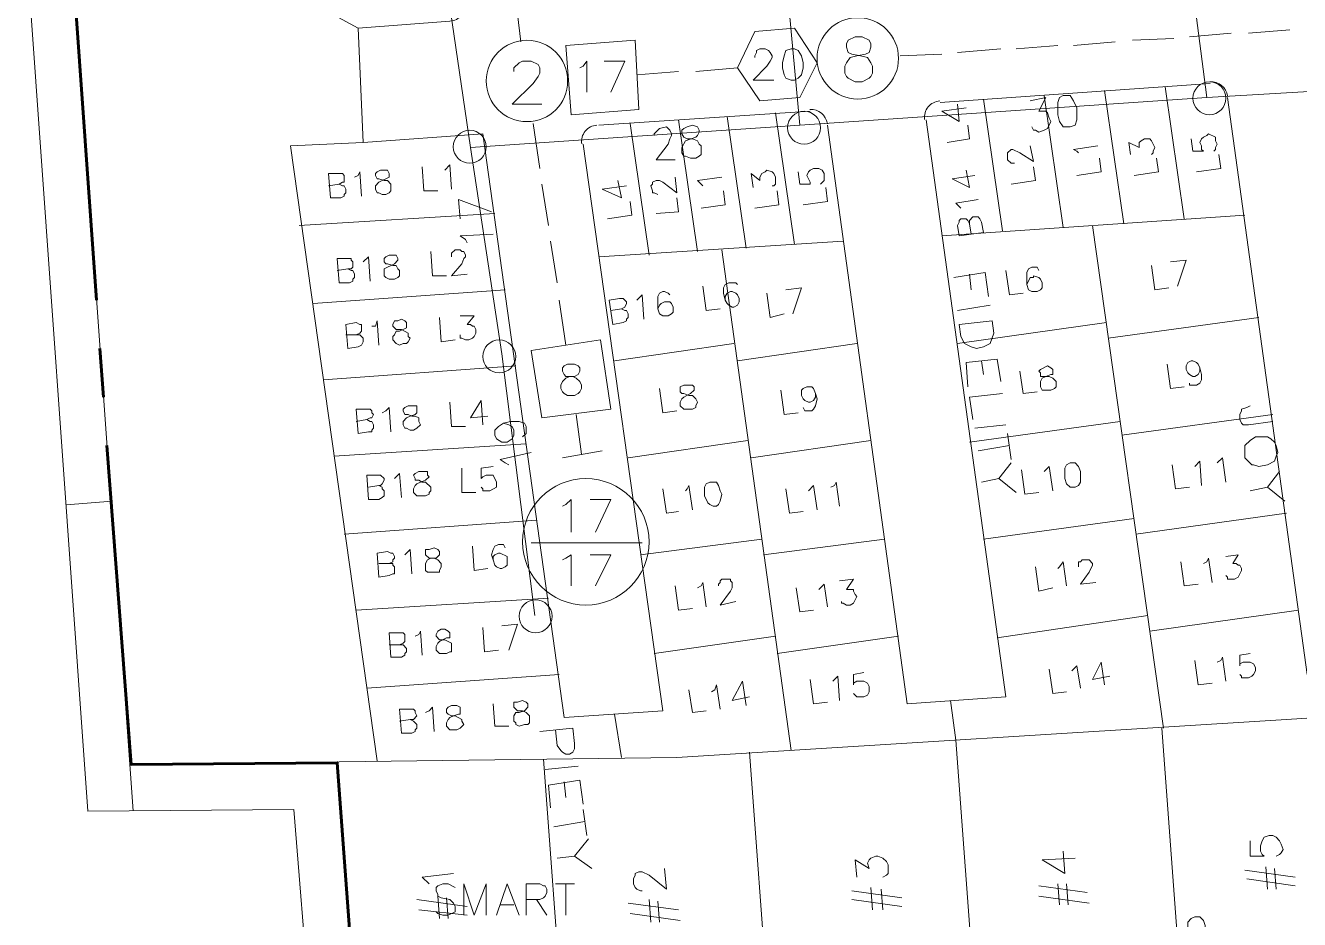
# Model space of a CAD drawing. Header units: millimetres. Extents: x 3.6 to 37.8, y 0.6 to 28.7.
# Drawn here: x 13.245 to 16.312, y 18.964 to 21.116 of the extents above; entities that cross this region are included whole.
import ezdxf

# ---------------------------------------------------------------- set-up
doc = ezdxf.new("R2010")
doc.units = ezdxf.units.MM
for name, color, linetype in [('PDF_0', 7, 'Continuous'), ('PDF_S102$BOUNDARY-NODE', 3, 'Continuous'), ('PDF_S102$NAME-ROAD', 7, 'Continuous'), ('PDF_S102$Passives-Splt2way', 7, 'Continuous'), ('PDF_S102$Passives-TapOffs', 7, 'Continuous'), ('PDF_S102$POLE', 7, 'Continuous'), ('PDF_S102$STRAND', 7, 'Continuous'), ('PDF_S102$Symbols-SelfTerminating', 7, 'Continuous')]:
    doc.layers.add(name, color=color, linetype=linetype)
for name, color, linetype, true_color in [('PDF_S102$Cable-565', 23, 'Continuous', 0xdd8a6d), ('PDF_S102$LOTS', 254, 'Continuous', 0xdcdcdc), ('PDF_S102$ROAD', 8, 'Continuous', 0x7f7f7f), ('PDF_S102$SDU', 157, 'Continuous', 0x396472), ('PDF_S102$Symbols-EndOfLine', 15, 'Continuous', 0x944a4a)]:
    doc.layers.add(name, color=color, linetype=linetype, true_color=true_color)

msp = doc.modelspace()

# ---------------------------------------------------------------- linework, layer by layer
at = {"layer": 'PDF_0', "lineweight": 9}
msp.add_lwpolyline([(28.37407, 23.21161), (26.01802, 23.29084), (26.30158, 28.54921), (21.95227, 28.59091), (22.05235, 25.58434), (22.89052, 23.52436), (13.59559, 22.93222), (13.61644, 22.59862), (13.79158, 21.34762), (13.24531, 21.33094), (13.39543, 19.22509), (13.89166, 19.22926), (13.92919, 18.76222), (13.53721, 18.31186), (13.63729, 17.52373), (14.4838, 17.52373), (14.67562, 15.36367), (14.75068, 14.22526)], dxfattribs=at)
at = {"layer": 'PDF_S102$BOUNDARY-NODE', "lineweight": 60}
for points in [[(13.41628, 20.45524), (13.36207, 21.22252), (13.8166, 21.23503), (13.92502, 21.17665), (13.72486, 22.61113), (13.71235, 22.82797), (14.42959, 22.87384)], [(13.43296, 20.22172), (13.42462, 20.33848)], [(13.73737, 17.63215), (13.65397, 18.27433), (14.04178, 18.72469), (13.99591, 19.34185), (13.49968, 19.33768), (13.4413, 20.10496)]]:
    msp.add_lwpolyline(points, dxfattribs=at)
at = {"layer": 'PDF_S102$Cable-565', "lineweight": 13}
for points in [[(14.43793, 21.07657), (14.42959, 21.14329)], [(16.28941, 21.10576), (16.18933, 21.09742)], [(15.86824, 21.07657), (15.76816, 21.06823)], [(16.01002, 21.08491), (15.90994, 21.08074)], [(16.14763, 21.09742), (16.04755, 21.08908)], [(15.45124, 21.04738), (15.35116, 21.04321)], [(15.59302, 21.05989), (15.48877, 21.05155)], [(15.73063, 21.06823), (15.63055, 21.05989)], [(14.95918, 21.01402), (14.8591, 21.00568)], [(14.8174, 21.00568), (14.71732, 20.99734)], [(14.4838, 20.77216), (14.46712, 20.88058)], [(14.50465, 20.63455), (14.48797, 20.73463)], [(14.5255, 20.49694), (14.50882, 20.59702)], [(14.54635, 20.34682), (14.52967, 20.45524)]]:
    msp.add_lwpolyline(points, dxfattribs=at)
at = {"layer": 'PDF_S102$LOTS', "lineweight": 0}
for points in [[(14.04595, 21.10993), (13.8166, 21.23503)], [(13.36207, 21.22252), (13.50492, 19.22601)], [(15.88909, 20.63872), (15.84322, 20.95981)], [(16.03504, 20.65123), (15.98917, 20.96815)], [(15.59719, 20.62204), (15.55132, 20.93896)], [(15.74314, 20.63038), (15.69727, 20.9473)], [(14.86327, 20.572), (14.8174, 20.88892)], [(14.98003, 20.58034), (14.93416, 20.89726)], [(15.09679, 20.58868), (15.05092, 20.9056)], [(14.74651, 20.56366), (14.70064, 20.88058)], [(14.09182, 19.34602), (13.88332, 20.82637), (14.05846, 20.83471)], [(14.37538, 20.66374), (13.90417, 20.63455)], [(16.18099, 20.65957), (15.45124, 20.60953)], [(15.985, 19.42525), (15.81403, 20.63455)], [(15.21355, 20.59702), (14.62558, 20.55949)], [(15.08845, 19.37104), (14.92165, 20.57617)], [(14.4004, 20.48026), (13.93753, 20.4469)], [(15.84739, 20.40103), (15.48877, 20.35099)], [(16.21435, 20.41354), (15.85156, 20.3635)], [(14.95084, 20.35099), (14.66311, 20.30929)], [(15.24691, 20.35099), (14.95918, 20.30929)], [(14.42542, 20.29678), (13.96255, 20.26342)], [(15.88075, 20.16334), (15.51796, 20.1133)], [(16.24771, 20.18002), (15.88492, 20.12998)], [(14.45044, 20.10913), (13.98757, 20.07994)], [(14.9842, 20.11747), (14.69647, 20.07577)], [(15.28027, 20.11747), (14.99254, 20.07577)], [(24.97552, 19.13335), (24.90463, 20.03824), (19.70881, 19.70047), (17.37361, 19.51699), (16.28107, 19.4461), (14.81323, 19.35436), (13.49968, 19.33768)], [(13.34287, 19.96246), (13.45381, 19.97152)], [(16.28107, 19.94233), (15.91828, 19.89229)], [(14.47546, 19.92565), (14.01259, 19.89229)], [(15.91411, 19.92982), (15.55132, 19.87978)], [(15.01756, 19.87978), (14.72566, 19.84225)], [(15.31363, 19.87978), (15.02173, 19.84225)], [(14.50465, 19.738), (14.04178, 19.70881)], [(15.94747, 19.6963), (15.58468, 19.64209)], [(16.31026, 19.70881), (15.95164, 19.65877)], [(15.05092, 19.64626), (14.75902, 19.60456)], [(15.34699, 19.64626), (15.05509, 19.60456)], [(14.52967, 19.55452), (14.0668, 19.52116)], [(15.53047, 18.7789), (15.4846, 19.39606), (15.47209, 19.49197)], [(14.67979, 19.35436), (14.66311, 19.45861)], [(16.0267, 18.80809), (15.98083, 19.42525)], [(15.03424, 18.74971), (14.98837, 19.36687)], [(14.04178, 18.72469), (13.99591, 19.34185)], [(14.53801, 18.73303), (14.49214, 19.35019)]]:
    msp.add_lwpolyline(points, dxfattribs=at)
at = {"layer": 'PDF_S102$NAME-ROAD', "lineweight": 9}
for points in [[(15.48043, 20.50945), (15.55549, 20.52196), (15.56383, 20.46358)], [(15.52213, 20.48026), (15.51796, 20.51779)], [(15.48877, 20.43022), (15.568, 20.44273)], [(15.51379, 20.24674), (15.50962, 20.30512), (15.58468, 20.31346), (15.59302, 20.25925)], [(15.55132, 20.27593), (15.54715, 20.30929)], [(15.5263, 20.16751), (15.51796, 20.22172), (15.59719, 20.23006)], [(16.24771, 20.16334), (16.18933, 20.155), (16.17682, 20.155), (16.17265, 20.15917), (16.16848, 20.16751), (16.16848, 20.18002), (16.17265, 20.18836), (16.17265, 20.19253), (16.18516, 20.1967), (16.1935, 20.20087)], [(15.53047, 20.14666), (15.60553, 20.155)], [(15.61804, 20.0716), (15.6097, 20.13415)], [(15.53881, 20.09245), (15.61387, 20.10496)], [(15.61804, 20.06326), (15.58885, 20.02573), (15.54715, 20.01739)], [(16.26439, 20.04241), (16.2352, 20.00488), (16.1935, 19.99654)], [(15.58885, 20.02573), (15.63055, 19.99237)], [(16.2352, 20.00488), (16.2769, 19.97152)], [(14.4838, 19.41691), (14.56303, 19.42525), (14.5672, 19.38772), (14.5672, 19.37521), (14.56303, 19.36687), (14.55469, 19.3627), (14.54635, 19.3627), (14.53801, 19.36687), (14.53384, 19.37104), (14.5255, 19.38355), (14.52133, 19.42108)], [(14.49631, 19.32517), (14.57554, 19.33351)], [(14.50882, 19.23343), (14.50465, 19.28764), (14.57971, 19.30015), (14.58805, 19.24177)], [(14.54635, 19.25845), (14.54218, 19.29598)], [(14.51716, 19.18756), (14.59222, 19.20007)], [(14.59639, 19.16671), (14.58805, 19.22926)], [(14.60056, 19.15837), (14.5672, 19.11667), (14.5255, 19.1125)], [(14.5672, 19.11667), (14.6089, 19.08748)]]:
    msp.add_lwpolyline(points, dxfattribs=at)
for points in [[(15.57217, 20.4052), (15.57634, 20.37601), (15.568, 20.35099), (15.55132, 20.34265), (15.53464, 20.33848), (15.52213, 20.34265), (15.50545, 20.35099), (15.49711, 20.36767), (15.49294, 20.39686)], [(16.25605, 20.10496), (16.26022, 20.08828), (16.25605, 20.07994), (16.25188, 20.06743), (16.2352, 20.05909), (16.21435, 20.05492), (16.20184, 20.05909), (16.19767, 20.05909), (16.18099, 20.07577), (16.18099, 20.10496), (16.1935, 20.11747), (16.20601, 20.12581), (16.2352, 20.12581), (16.24354, 20.12164), (16.25188, 20.1133)]]:
    msp.add_lwpolyline(points, close=True, dxfattribs=at)
at = {"layer": 'PDF_S102$Passives-Splt2way', "lineweight": 9}
msp.add_lwpolyline([(15.24274, 21.08908), (15.25942, 21.08908), (15.2761, 21.08074), (15.28027, 21.0724), (15.28027, 21.06406), (15.2761, 21.05155), (15.26776, 21.04738), (15.24691, 21.04321), (15.23023, 21.03904), (15.22189, 21.02653), (15.21772, 21.01819), (15.21772, 21.00151), (15.22189, 20.99317), (15.22606, 20.989), (15.24274, 20.98066), (15.25942, 20.98066), (15.2761, 20.989), (15.28027, 20.99317), (15.28444, 21.00151), (15.28444, 21.01819), (15.28027, 21.02653), (15.27193, 21.03904), (15.25525, 21.04321), (15.2344, 21.04738), (15.22606, 21.05155), (15.22189, 21.06406), (15.22189, 21.0724), (15.22606, 21.08074)], close=True, dxfattribs=at)
msp.add_lwpolyline([(14.42125, 21.00568), (14.42125, 21.01402), (14.43376, 21.02653), (14.4421, 21.0307), (14.46295, 21.0307), (14.47963, 21.02236), (14.4838, 21.01402), (14.4838, 21.00151), (14.47963, 20.99317), (14.46712, 20.97649), (14.41708, 20.92645), (14.48797, 20.92645)], dxfattribs=at)
for centre in [(15.24899, 21.03695), (14.45252, 20.98274)]:
    msp.add_circle(centre, 0.098, dxfattribs=at)
at = {"layer": 'PDF_S102$Passives-TapOffs', "lineweight": 9}
for points in [[(15.01339, 20.93479), (14.95918, 21.01402), (15.00088, 21.10159), (15.09679, 21.10993), (15.151, 21.02653), (15.1093, 20.94313)], [(14.54635, 21.06823), (14.71315, 21.08074), (14.72149, 20.91394), (14.55886, 20.90143)], [(15.08845, 21.05989), (15.09679, 21.05989), (15.10513, 21.05572), (15.11347, 21.04321), (15.11764, 21.02653), (15.11764, 21.01402), (15.11347, 20.99734), (15.10513, 20.989), (15.09679, 20.98483), (15.08845, 20.98483), (15.07594, 20.989), (15.07177, 20.99734), (15.0676, 21.01402), (15.0676, 21.02653), (15.07177, 21.04321), (15.07594, 21.05572)], [(14.48797, 20.17168), (14.46295, 20.33431), (14.62975, 20.35933), (14.65477, 20.19253)], [(14.55052, 20.30095), (14.5672, 20.30095), (14.57554, 20.29678), (14.57971, 20.29261), (14.57971, 20.28427), (14.57554, 20.27593), (14.5672, 20.27176), (14.55469, 20.27176), (14.54635, 20.26759), (14.53801, 20.25925), (14.53384, 20.25091), (14.53384, 20.24257), (14.53801, 20.23423), (14.54218, 20.23006), (14.55052, 20.22589), (14.5672, 20.22589), (14.57554, 20.23006), (14.57971, 20.23423), (14.58388, 20.24257), (14.58388, 20.25091), (14.57971, 20.25925), (14.57137, 20.26759), (14.56303, 20.27176), (14.54635, 20.27176), (14.54218, 20.27593), (14.53801, 20.28427), (14.53801, 20.29261), (14.54218, 20.29678)]]:
    msp.add_lwpolyline(points, close=True, dxfattribs=at)
for points in [[(15.00088, 21.03904), (15.00088, 21.04321), (15.00505, 21.05155), (15.00505, 21.05572), (15.01339, 21.05989), (15.0259, 21.05989), (15.03424, 21.05572), (15.03841, 21.05155), (15.04258, 21.04321), (15.04258, 21.03904), (15.03841, 21.0307), (15.03007, 21.01819), (14.99671, 20.98483), (15.04675, 20.98483)], [(14.57971, 21.01402), (14.58805, 21.01819), (14.59639, 21.0307), (14.59639, 20.95564)], [(14.63809, 21.0307), (14.68813, 21.0307), (14.65477, 20.95564)]]:
    msp.add_lwpolyline(points, dxfattribs=at)
at = {"layer": 'PDF_S102$POLE', "lineweight": 0}
for points in [[(14.2336, 18.98323), (14.23777, 18.97906), (14.25028, 18.97489), (14.26279, 18.97489), (14.27947, 18.98323), (14.27947, 18.99574), (14.2753, 19.00408), (14.26696, 19.01242), (14.24611, 19.01659), (14.23777, 19.02076), (14.23777, 19.02493), (14.2336, 19.03327), (14.2336, 19.04161), (14.23777, 19.04578), (14.25028, 19.04995), (14.26279, 19.04995), (14.27947, 19.04161)], [(14.30032, 18.97489), (14.30032, 19.04995), (14.32534, 18.97489), (14.35453, 19.04995), (14.35453, 18.97489)], [(14.37955, 18.97489), (14.40457, 19.04995), (14.43376, 18.97489)], [(14.45044, 18.97489), (14.45044, 19.04995), (14.4838, 19.04995), (14.49214, 19.04578), (14.49631, 19.04578), (14.50048, 19.03744), (14.50048, 19.0291), (14.49631, 19.02076), (14.49214, 19.01659), (14.4838, 19.01242), (14.45044, 19.01242)], [(14.5672, 19.04995), (14.52133, 19.04995)], [(14.54635, 18.97489), (14.54635, 19.04995)], [(14.42125, 18.99991), (14.38789, 18.99991)], [(14.50048, 18.97489), (14.47546, 19.01242)]]:
    msp.add_lwpolyline(points, dxfattribs=at)
for centre in [(16.0955, 20.94104), (15.11972, 20.87015), (14.31491, 20.82428), (14.3858, 20.31971), (14.47337, 19.69421)]:
    msp.add_circle(centre, 0.03962, dxfattribs=at)
at = {"layer": 'PDF_S102$ROAD', "lineweight": 0}
msp.add_lwpolyline([(14.30411, 21.17171, -0.4341705), (14.26696, 21.12661), (14.04595, 21.10993), (14.05846, 20.83471), (14.34619, 20.85556), (14.54218, 19.45027), (14.77987, 19.46695), (14.58805, 20.83054)], format="xyb", dxfattribs=at)
for points in [[(16.09759, 20.97649), (15.44707, 20.93062)], [(16.37698, 20.95147), (16.5688, 19.57537), (16.33111, 19.55452), (16.13929, 20.94313)], [(15.13432, 20.90977), (14.62558, 20.87641)], [(15.41371, 20.88892), (15.60553, 19.50031), (15.36784, 19.48363), (15.17602, 20.87641)]]:
    msp.add_lwpolyline(points, dxfattribs=at)
for centre, start, end in [((16.09967, 20.94104), 7.94716, 93.90954), ((15.44916, 20.89517), 93.9168, 187.94965), ((15.1364, 20.87432), 7.94716, 93.90954), ((14.6235, 20.83679), 93.9168, 187.94965)]:
    msp.add_arc(centre, 0.03962, start, end, dxfattribs=at)
at = {"layer": 'PDF_S102$SDU', "lineweight": 0}
for points in [[(15.48877, 20.92645), (15.49294, 20.88475), (15.45124, 20.90977), (15.50962, 20.91811)], [(15.51379, 20.87641), (15.51796, 20.84305), (15.46375, 20.83471)], [(15.62638, 20.78467), (15.61804, 20.78467), (15.6097, 20.79301), (15.6097, 20.80969), (15.61804, 20.81803), (15.62221, 20.81803), (15.63889, 20.80969), (15.67225, 20.78884), (15.66391, 20.82637)], [(15.78067, 20.80969), (15.7765, 20.81386), (15.76816, 20.81803), (15.82654, 20.82637)], [(15.90577, 20.80552), (15.9016, 20.83471), (15.92662, 20.8222), (15.92662, 20.83471), (15.93079, 20.83888), (15.93913, 20.84305), (15.95164, 20.84305), (15.95581, 20.83888), (15.96415, 20.8222), (15.95998, 20.81386), (15.95998, 20.80969), (15.95581, 20.80552)], [(16.10593, 20.81386), (16.1101, 20.81803), (16.1101, 20.8222), (16.11427, 20.83054), (16.1101, 20.83888), (16.1101, 20.84722), (16.09342, 20.85556), (16.08925, 20.85139), (16.08091, 20.84722), (16.07674, 20.84305), (16.07257, 20.83471), (16.07674, 20.82637), (16.07674, 20.81803), (16.08091, 20.81386), (16.05589, 20.81386), (16.05172, 20.84305)], [(15.83071, 20.79718), (15.83488, 20.76382), (15.7765, 20.75548)], [(15.96832, 20.79718), (15.97249, 20.76382), (15.91411, 20.75548)], [(16.11844, 20.80552), (16.12261, 20.77216), (16.06423, 20.76382)], [(14.23777, 20.71795), (14.20441, 20.71795), (14.20024, 20.77633)], [(14.25445, 20.76799), (14.26696, 20.7805), (14.27113, 20.72212)], [(14.99671, 20.72629), (14.99254, 20.75965), (15.01339, 20.74297), (15.01339, 20.75131), (15.01756, 20.75965), (15.0259, 20.76382), (15.03007, 20.76799), (15.04258, 20.76382), (15.04675, 20.75965), (15.05092, 20.75131), (15.05092, 20.73463), (15.04675, 20.73046), (15.04258, 20.73046)], [(15.15934, 20.73463), (15.16768, 20.74297), (15.16768, 20.75965), (15.16351, 20.76799), (15.15517, 20.77216), (15.14266, 20.77216), (15.13432, 20.76799), (15.13015, 20.76382), (15.12598, 20.75548), (15.13432, 20.7388), (15.13432, 20.73463), (15.1093, 20.73463), (15.10513, 20.76382)], [(15.50962, 20.76799), (15.51796, 20.72629), (15.47626, 20.74714), (15.53047, 20.75548)], [(15.67225, 20.77633), (15.67642, 20.74297), (15.61804, 20.73463)], [(14.00008, 20.73463), (14.00842, 20.73046), (14.01259, 20.73046), (14.01676, 20.72212), (14.01676, 20.71378), (14.01259, 20.70961), (14.01259, 20.70544), (14.00425, 20.70127), (13.97923, 20.70127), (13.97506, 20.75965), (14.00842, 20.75965), (14.01259, 20.75548), (14.01259, 20.7388), (14.00842, 20.7388), (14.00008, 20.73463), (13.97506, 20.73046)], [(14.03761, 20.75131), (14.04595, 20.75548), (14.05012, 20.76382), (14.05429, 20.70544)], [(14.67145, 20.74297), (14.67979, 20.70127), (14.63392, 20.72212), (14.6923, 20.73046)], [(14.80906, 20.75131), (14.81323, 20.71378), (14.77987, 20.7388), (14.77153, 20.74297), (14.76319, 20.74297), (14.75485, 20.7388), (14.75485, 20.73463), (14.75068, 20.73046), (14.75485, 20.71795), (14.75485, 20.71378), (14.75902, 20.71378), (14.76736, 20.70961)], [(14.87578, 20.73046), (14.86327, 20.74297), (14.92165, 20.75131)], [(14.92582, 20.71795), (14.92999, 20.68459), (14.87161, 20.67625)], [(15.05509, 20.71795), (15.05926, 20.68459), (15.00088, 20.67625)], [(15.17185, 20.72629), (15.17602, 20.69293), (15.11764, 20.68459)], [(14.70064, 20.69293), (14.70481, 20.65957), (14.64643, 20.65123)], [(14.81323, 20.70127), (14.8174, 20.66791), (14.76319, 20.66374)], [(15.49711, 20.67625), (15.4846, 20.68876), (15.53881, 20.6971)], [(15.51796, 20.63872), (15.51796, 20.64706), (15.5263, 20.6554), (15.53881, 20.6554), (15.54298, 20.65123), (15.54715, 20.64289), (15.55132, 20.61787), (15.49294, 20.60953), (15.48877, 20.63455), (15.49294, 20.64289), (15.49294, 20.64706), (15.49711, 20.65123), (15.50962, 20.65123), (15.51379, 20.64706), (15.51796, 20.63872), (15.52213, 20.6137)], [(14.02093, 20.5303), (14.02927, 20.52613), (14.03344, 20.52613), (14.03761, 20.51779), (14.03761, 20.50945), (14.03344, 20.50528), (14.03344, 20.50111), (14.0251, 20.49694), (14.00008, 20.49694), (13.99591, 20.55532), (14.02927, 20.55532), (14.02927, 20.55115), (14.03344, 20.54698), (14.03344, 20.53447), (14.02927, 20.5303), (14.02093, 20.5303), (13.99591, 20.52613)], [(14.05846, 20.54698), (14.07097, 20.55949), (14.07514, 20.50111)], [(14.25862, 20.51362), (14.22526, 20.51362), (14.22109, 20.572)], [(14.27113, 20.55949), (14.27113, 20.56783), (14.27947, 20.57617), (14.29198, 20.57617), (14.29615, 20.572), (14.30032, 20.572), (14.30449, 20.56366), (14.30449, 20.55949), (14.30032, 20.55532), (14.29615, 20.54281), (14.27113, 20.51362), (14.30866, 20.51779)], [(16.00168, 20.54698), (16.03921, 20.55115), (16.01836, 20.4886)], [(15.64723, 20.47192), (15.61387, 20.46775), (15.60553, 20.52613)], [(15.65557, 20.49277), (15.66391, 20.50945), (15.67225, 20.50945), (15.67225, 20.51362), (15.68476, 20.50945), (15.68893, 20.50528), (15.6931, 20.49694), (15.6931, 20.48443), (15.68893, 20.48026), (15.68059, 20.47609), (15.66808, 20.47609), (15.65974, 20.48026), (15.65557, 20.49277), (15.65557, 20.52196), (15.65974, 20.5303), (15.66808, 20.53447), (15.68059, 20.53447), (15.68476, 20.52613)], [(15.99751, 20.48443), (15.96415, 20.48026), (15.95581, 20.53864)], [(14.91748, 20.43439), (14.88412, 20.43022), (14.87578, 20.4886)], [(14.92999, 20.45524), (14.92582, 20.47192), (14.92582, 20.48443), (14.92999, 20.49277), (14.93833, 20.49694), (14.95501, 20.49694), (14.95918, 20.49277)], [(14.67979, 20.43439), (14.68813, 20.43022), (14.6923, 20.43022), (14.69647, 20.42188), (14.69647, 20.41354), (14.6923, 20.40937), (14.6923, 20.4052), (14.68396, 20.40103), (14.65894, 20.39686), (14.6506, 20.45524), (14.67562, 20.45941), (14.68396, 20.45941), (14.6923, 20.45107), (14.6923, 20.4469), (14.68813, 20.43856), (14.67979, 20.43439), (14.65477, 20.43022)], [(14.71732, 20.45524), (14.72983, 20.46775), (14.734, 20.40937)], [(14.76736, 20.43439), (14.76736, 20.46358), (14.77153, 20.47192), (14.77987, 20.47609), (14.78404, 20.47609), (14.79238, 20.47192), (14.79655, 20.46775)], [(15.07177, 20.42188), (15.03841, 20.41354), (15.03007, 20.47192)], [(15.07594, 20.48026), (15.11347, 20.48443), (15.09262, 20.42188)], [(14.04178, 20.37184), (14.05012, 20.37184), (14.05846, 20.3635), (14.05846, 20.35516), (14.05429, 20.34682), (14.04595, 20.34265), (14.02093, 20.33848), (14.01676, 20.39686), (14.04178, 20.40103), (14.05012, 20.39686), (14.05429, 20.39686), (14.05429, 20.38018), (14.05012, 20.37601), (14.04178, 20.37184), (14.01676, 20.37184)], [(14.07931, 20.39269), (14.08765, 20.39269), (14.09182, 20.4052), (14.09599, 20.34682)], [(14.27947, 20.35933), (14.24611, 20.35516), (14.24194, 20.41354)], [(14.29198, 20.41771), (14.32534, 20.41771), (14.30866, 20.39686), (14.317, 20.39686), (14.32117, 20.39269), (14.32534, 20.39269), (14.32951, 20.38435), (14.32951, 20.37601), (14.32534, 20.36767), (14.32117, 20.3635), (14.31283, 20.35933), (14.30449, 20.35933), (14.29615, 20.3635), (14.29198, 20.3635), (14.29198, 20.37184)], [(15.68059, 20.23423), (15.64723, 20.23006), (15.63889, 20.28427)], [(16.03504, 20.24674), (16.00168, 20.24257), (15.99334, 20.30095)], [(16.07257, 20.29261), (16.07674, 20.27593), (16.07674, 20.26342), (16.07257, 20.25508), (16.06423, 20.25091), (16.04755, 20.25091), (16.04755, 20.25508)], [(14.81323, 20.18836), (14.77987, 20.18419), (14.77153, 20.24257)], [(14.3587, 20.17585), (14.317, 20.17168), (14.34202, 20.21338), (14.34619, 20.155)], [(15.10513, 20.18419), (15.07177, 20.18002), (15.06343, 20.2384)], [(15.14683, 20.23006), (15.151, 20.21755), (15.14683, 20.20087), (15.14266, 20.19253), (15.13849, 20.18836), (15.12181, 20.18836), (15.11764, 20.1967)], [(14.0668, 20.16751), (14.07514, 20.16334), (14.07931, 20.16334), (14.08348, 20.155), (14.08348, 20.14666), (14.07931, 20.14249), (14.07931, 20.13832), (14.07097, 20.13832), (14.04595, 20.13415), (14.04178, 20.19253), (14.07514, 20.19253), (14.07931, 20.18836), (14.07931, 20.18419), (14.08348, 20.18002), (14.07931, 20.17168), (14.07514, 20.17168), (14.0668, 20.16751), (14.04178, 20.16334)], [(14.10433, 20.18419), (14.11267, 20.18836), (14.12101, 20.1967), (14.12518, 20.13832)], [(14.30449, 20.15083), (14.27113, 20.15083), (14.26696, 20.20921)], [(16.04755, 20.00488), (16.01419, 20.00071), (16.00585, 20.05909)], [(16.06006, 20.05492), (16.07257, 20.06743), (16.07674, 20.00905)], [(16.11427, 20.06326), (16.12678, 20.07577), (16.13512, 20.01739)], [(14.09599, 20.00905), (14.10433, 20.00488), (14.10433, 20.00071), (14.1085, 19.99654), (14.1085, 19.98403), (14.10433, 19.97986), (14.09599, 19.97569), (14.07097, 19.97569), (14.0668, 20.03407), (14.10016, 20.03407), (14.1085, 20.02573), (14.1085, 20.02156), (14.10433, 20.01322), (14.10016, 20.00905), (14.09599, 20.00905), (14.07097, 20.00488)], [(14.13352, 20.02573), (14.14603, 20.03824), (14.1502, 19.97986)], [(14.32951, 19.99237), (14.29615, 19.99237), (14.29615, 20.05075)], [(14.34202, 20.00488), (14.34619, 20.00071), (14.34619, 19.99654), (14.36287, 19.99654), (14.37955, 20.00488), (14.37955, 20.01739), (14.37121, 20.03407), (14.35453, 20.03407), (14.34619, 20.0299), (14.34202, 20.02573), (14.34202, 20.05075), (14.37121, 20.05492)], [(15.68476, 19.99237), (15.6514, 19.9882), (15.64306, 20.04658)], [(15.69727, 20.04241), (15.70978, 20.05492), (15.71812, 19.99654)], [(14.8174, 19.9465), (14.78821, 19.94233), (14.77987, 20.00071)], [(14.83408, 19.99654), (14.83825, 20.00071), (14.84242, 20.00905), (14.85076, 19.95067)], [(15.11764, 19.9465), (15.08428, 19.94233), (15.07594, 20.00071)], [(15.13015, 19.99654), (15.14266, 20.00905), (15.151, 19.95067)], [(15.18436, 20.00488), (15.1927, 20.00905), (15.19687, 20.01739), (15.20521, 19.95901)], [(14.12101, 19.8214), (14.12935, 19.8214), (14.12935, 19.81723), (14.13352, 19.81306), (14.13352, 19.79638), (14.12935, 19.79638), (14.12101, 19.79221), (14.09599, 19.78804), (14.09182, 19.84642), (14.11684, 19.85059), (14.12518, 19.84642), (14.12935, 19.84642), (14.13352, 19.83808), (14.13352, 19.83391), (14.12935, 19.82974), (14.12935, 19.82557), (14.12101, 19.8214), (14.09599, 19.8214)], [(14.15854, 19.84225), (14.17105, 19.85476), (14.17522, 19.79638)], [(14.3587, 19.80889), (14.32534, 19.80472), (14.32117, 19.8631)], [(14.37121, 19.82974), (14.36704, 19.84225), (14.37121, 19.85476), (14.37538, 19.8631), (14.38372, 19.86727), (14.39623, 19.86727), (14.4004, 19.85893)], [(15.71812, 19.76302), (15.68476, 19.75468), (15.67642, 19.81306)], [(15.73063, 19.80889), (15.7348, 19.81306), (15.74314, 19.82557), (15.75148, 19.76719)], [(15.78067, 19.81306), (15.78067, 19.82557), (15.78484, 19.82557), (15.78901, 19.82974), (15.80569, 19.82974), (15.81403, 19.8214), (15.81403, 19.81723), (15.80569, 19.80055), (15.78484, 19.77136), (15.82237, 19.77553)], [(16.0684, 19.77136), (16.03504, 19.76719), (16.0267, 19.82557)], [(16.08091, 19.8214), (16.08925, 19.82557), (16.09342, 19.83391), (16.10176, 19.77553)], [(16.13512, 19.83808), (16.16431, 19.84225), (16.1518, 19.8214), (16.16014, 19.8214), (16.16431, 19.81723), (16.16848, 19.81723), (16.17265, 19.80889), (16.17265, 19.80472), (16.16431, 19.78804), (16.15597, 19.78387), (16.13929, 19.78387), (16.13929, 19.78804), (16.13512, 19.79221)], [(14.91331, 19.76719), (14.91331, 19.77136), (14.91748, 19.77553), (14.91748, 19.7797), (14.92165, 19.78387), (14.9425, 19.78387), (14.9425, 19.7797), (14.94667, 19.77553), (14.94667, 19.76302), (14.9425, 19.75468), (14.91748, 19.72132), (14.95501, 19.72966)], [(15.20521, 19.7797), (15.23857, 19.78387), (15.22189, 19.75885), (15.23857, 19.75885), (15.23857, 19.75468), (15.24274, 19.74634), (15.24691, 19.74217), (15.23857, 19.72549), (15.23023, 19.72132), (15.22189, 19.72132), (15.21355, 19.72549), (15.20938, 19.72549), (15.20938, 19.72966)], [(14.85076, 19.71298), (14.8174, 19.70881), (14.80906, 19.76719)], [(14.86327, 19.76302), (14.87161, 19.76719), (14.87578, 19.77553), (14.88412, 19.71715)], [(15.14266, 19.70881), (15.1093, 19.70464), (15.10096, 19.76302)], [(15.15517, 19.75885), (15.16768, 19.77136), (15.17602, 19.71715)], [(14.38372, 19.6129), (14.35036, 19.60873), (14.34619, 19.66711)], [(14.39206, 19.67128), (14.42959, 19.67545), (14.40874, 19.6129)], [(14.14603, 19.62541), (14.15437, 19.62541), (14.16271, 19.61707), (14.16271, 19.60873), (14.15854, 19.60456), (14.15854, 19.60039), (14.1502, 19.59622), (14.12518, 19.59622), (14.12101, 19.6546), (14.15437, 19.6546), (14.15854, 19.65043), (14.15854, 19.63375), (14.15437, 19.62958), (14.14603, 19.62541), (14.12101, 19.62541)], [(14.18356, 19.64626), (14.1919, 19.65043), (14.19607, 19.65877), (14.20024, 19.60039)], [(16.16848, 19.55452), (16.17265, 19.55035), (16.17265, 19.54618), (16.18933, 19.54618), (16.19767, 19.55035), (16.20184, 19.55452), (16.20601, 19.56286), (16.20601, 19.5712), (16.20184, 19.57954), (16.1935, 19.58371), (16.17682, 19.58371), (16.16848, 19.57954), (16.16848, 19.57537), (16.16848, 19.60039), (16.1935, 19.60456)], [(15.76399, 19.56286), (15.7765, 19.57537), (15.78484, 19.52116)], [(15.85573, 19.55035), (15.81403, 19.54201), (15.83488, 19.58371), (15.84322, 19.5295)], [(16.10176, 19.53367), (16.0684, 19.5295), (16.06006, 19.58788)], [(16.11427, 19.58371), (16.12261, 19.58788), (16.12678, 19.59622), (16.13512, 19.53784)], [(14.98837, 19.50031), (14.94667, 19.49197), (14.97169, 19.53784), (14.98003, 19.47946)], [(15.17602, 19.4878), (15.14266, 19.48363), (15.13432, 19.54201)], [(15.18853, 19.53784), (15.20104, 19.55035), (15.20521, 19.49197)], [(15.23857, 19.50865), (15.24691, 19.50031), (15.26359, 19.50031), (15.27193, 19.50448), (15.2761, 19.51282), (15.2761, 19.52533), (15.27193, 19.53367), (15.26359, 19.53784), (15.24691, 19.53784), (15.23857, 19.53367), (15.23857, 19.5295), (15.23857, 19.55452), (15.26359, 19.55869)], [(15.75148, 19.51282), (15.71812, 19.50865), (15.70978, 19.56703)], [(14.88412, 19.46695), (14.85076, 19.46278), (14.84242, 19.51699)], [(14.89663, 19.51282), (14.90497, 19.51699), (14.90914, 19.5295), (14.91748, 19.47112)], [(14.40874, 19.42942), (14.37538, 19.42942), (14.37121, 19.48363)], [(14.17105, 19.4461), (14.17939, 19.44193), (14.18773, 19.43359), (14.18773, 19.42525), (14.18356, 19.42108), (14.18356, 19.41691), (14.17522, 19.41274), (14.1502, 19.41274), (14.14603, 19.47112), (14.17939, 19.47112), (14.18356, 19.46695), (14.18356, 19.46278), (14.18773, 19.45444), (14.17939, 19.4461), (14.17105, 19.4461), (14.14603, 19.44193)], [(14.20858, 19.46278), (14.21692, 19.46695), (14.22526, 19.47529), (14.22943, 19.41691)], [(16.25605, 19.11667), (16.26439, 19.12084), (16.26856, 19.12501), (16.27273, 19.13335), (16.26856, 19.14586), (16.26439, 19.1542), (16.25605, 19.16254), (16.24771, 19.16671), (16.23937, 19.16671), (16.22686, 19.16254), (16.22269, 19.1542), (16.21852, 19.14169), (16.21852, 19.12918), (16.22269, 19.12084), (16.22686, 19.11667), (16.1935, 19.11667), (16.1935, 19.1542)], [(15.24691, 19.06663), (15.24274, 19.10833), (15.2761, 19.08748), (15.27193, 19.09999), (15.2761, 19.10833), (15.28027, 19.1125), (15.29278, 19.11667), (15.29695, 19.11667), (15.30946, 19.1125), (15.3178, 19.10416), (15.32197, 19.09582), (15.32197, 19.07497), (15.3178, 19.0708), (15.30946, 19.06663)], [(15.74314, 19.12918), (15.74731, 19.07497), (15.6931, 19.10833), (15.77233, 19.1125)], [(14.72983, 19.03327), (14.72566, 19.03327), (14.71732, 19.03744), (14.71315, 19.04161), (14.70898, 19.04995), (14.70898, 19.06246), (14.71315, 19.0708), (14.71315, 19.07497), (14.72149, 19.07914), (14.72983, 19.07914), (14.74651, 19.0708), (14.78821, 19.03744), (14.78404, 19.08748)], [(16.30192, 19.06663), (16.18099, 19.08331)], [(16.23103, 19.09165), (16.2352, 19.03744)], [(16.25188, 19.08748), (16.25605, 19.03744)], [(14.21692, 19.04995), (14.20024, 19.06663), (14.2753, 19.07497)], [(15.73063, 19.04995), (15.7348, 18.99991)], [(15.75148, 19.04995), (15.75565, 18.99991)], [(16.30192, 19.04578), (16.18516, 19.06246)], [(14.23777, 19.02076), (14.24194, 18.96655)], [(14.25862, 19.01659), (14.26279, 18.96655)], [(15.35533, 19.01659), (15.2344, 19.03327)], [(15.28027, 19.04161), (15.28444, 18.9874)], [(15.30529, 19.03744), (15.30946, 18.9874)], [(15.80152, 19.0291), (15.68476, 19.04578)], [(15.80569, 19.00408), (15.68476, 19.02076)], [(14.30866, 18.99574), (14.18773, 19.01242)], [(14.30866, 18.97489), (14.1919, 18.9874)], [(14.8174, 18.9874), (14.69647, 19.00408)], [(14.74651, 19.01242), (14.75068, 18.95821)], [(14.76736, 19.00825), (14.77153, 18.95821)], [(15.35533, 18.99574), (15.2344, 19.01242)], [(14.82157, 18.96238), (14.70064, 18.97906)]]:
    msp.add_lwpolyline(points, dxfattribs=at)
for points in [[(14.10016, 20.76799), (14.11684, 20.76799), (14.12101, 20.75965), (14.12101, 20.75131), (14.09599, 20.7388), (14.08765, 20.73046), (14.08765, 20.72212), (14.09182, 20.71378), (14.09599, 20.71378), (14.10433, 20.70961), (14.11267, 20.70961), (14.12101, 20.71378), (14.12518, 20.71795), (14.12518, 20.73463), (14.11684, 20.74297), (14.1085, 20.74297), (14.09599, 20.74714), (14.09182, 20.74714), (14.08765, 20.75548), (14.08765, 20.75965), (14.09182, 20.76382)], [(14.12101, 20.56366), (14.13769, 20.56366), (14.14186, 20.55532), (14.14186, 20.55115), (14.13352, 20.54281), (14.1085, 20.5303), (14.1085, 20.51362), (14.11267, 20.50945), (14.12101, 20.50528), (14.13352, 20.50528), (14.14186, 20.50945), (14.14603, 20.51362), (14.14603, 20.52613), (14.14186, 20.5303), (14.13769, 20.53864), (14.12935, 20.53864), (14.11684, 20.54281), (14.11267, 20.54281), (14.1085, 20.54698), (14.1085, 20.55532), (14.11267, 20.55949)], [(14.92999, 20.46358), (14.93416, 20.47192), (14.9425, 20.47609), (14.94667, 20.47609), (14.95501, 20.47192), (14.95918, 20.46775), (14.96335, 20.45941), (14.96335, 20.45107), (14.95918, 20.44273), (14.95084, 20.43856), (14.94667, 20.43856), (14.93833, 20.44273), (14.93416, 20.4469), (14.92999, 20.45524)], [(14.77153, 20.44273), (14.7757, 20.4469), (14.78404, 20.45107), (14.79655, 20.45107), (14.80072, 20.4469), (14.80489, 20.43856), (14.80489, 20.42605), (14.80072, 20.42188), (14.79238, 20.41771), (14.77987, 20.41771), (14.77153, 20.42188), (14.76736, 20.43439)], [(14.14186, 20.4052), (14.1502, 20.40937), (14.15854, 20.4052), (14.16271, 20.40103), (14.16271, 20.38852), (14.14603, 20.38018), (14.13769, 20.38018), (14.13352, 20.37184), (14.12935, 20.36767), (14.12935, 20.35933), (14.13769, 20.35099), (14.14603, 20.34682), (14.15437, 20.35099), (14.16271, 20.35099), (14.16688, 20.35516), (14.17105, 20.3635), (14.16688, 20.36767), (14.16688, 20.37601), (14.1502, 20.38435), (14.13769, 20.38435), (14.12935, 20.39269), (14.12935, 20.39686), (14.13352, 20.4052)], [(16.07257, 20.28427), (16.0684, 20.27593), (16.06006, 20.27176), (16.05589, 20.27176), (16.04755, 20.27593), (16.04338, 20.2801), (16.03921, 20.28844), (16.03921, 20.29678), (16.04338, 20.30512), (16.05172, 20.30929), (16.05589, 20.30929), (16.06423, 20.30512), (16.0684, 20.30095), (16.07257, 20.29261)], [(15.68893, 20.28844), (15.70561, 20.29678), (15.71395, 20.29261), (15.71812, 20.28844), (15.71812, 20.27593), (15.71395, 20.27593), (15.70144, 20.27176), (15.6931, 20.26759), (15.68893, 20.25925), (15.68893, 20.24674), (15.6931, 20.2384), (15.71395, 20.2384), (15.72229, 20.24257), (15.72646, 20.24674), (15.72646, 20.25925), (15.71812, 20.26759), (15.70978, 20.27176), (15.68893, 20.27176), (15.68893, 20.2801), (15.68476, 20.28427)], [(14.82991, 20.25091), (14.85076, 20.25091), (14.85493, 20.24674), (14.85493, 20.2384), (14.84659, 20.23006), (14.82991, 20.22172), (14.82574, 20.21755), (14.82157, 20.20921), (14.82157, 20.20087), (14.82991, 20.19253), (14.85076, 20.19253), (14.8591, 20.1967), (14.8591, 20.20087), (14.86327, 20.20921), (14.8591, 20.21755), (14.85076, 20.22589), (14.84242, 20.22589), (14.82991, 20.23006), (14.82574, 20.23006), (14.82157, 20.23423), (14.82157, 20.24674)], [(15.14683, 20.22172), (15.14266, 20.21338), (15.13432, 20.20921), (15.13015, 20.20921), (15.12181, 20.21338), (15.11764, 20.21755), (15.11347, 20.22589), (15.11347, 20.2384), (15.11764, 20.24257), (15.12598, 20.24674), (15.13849, 20.24674), (15.14266, 20.24257), (15.14683, 20.23006)], [(14.16688, 20.20087), (14.18773, 20.20087), (14.18773, 20.18419), (14.18356, 20.18002), (14.17105, 20.17585), (14.16271, 20.17168), (14.15437, 20.16334), (14.15437, 20.155), (14.15854, 20.14666), (14.16271, 20.14666), (14.17105, 20.14249), (14.17939, 20.14249), (14.18773, 20.14666), (14.19607, 20.155), (14.1919, 20.16334), (14.1919, 20.17168), (14.18356, 20.17585), (14.17522, 20.17585), (14.16688, 20.18002), (14.15854, 20.18002), (14.15437, 20.18836), (14.15437, 20.19253), (14.15854, 20.1967)], [(15.75982, 20.06326), (15.77233, 20.06326), (15.78067, 20.05492), (15.78484, 20.04241), (15.78484, 20.01739), (15.78067, 20.00905), (15.77233, 20.00488), (15.75982, 20.00488), (15.75148, 20.01322), (15.74731, 20.02573), (15.74731, 20.05075), (15.75148, 20.05909)], [(14.1919, 20.04241), (14.21275, 20.04241), (14.21275, 20.03407), (14.21692, 20.0299), (14.20858, 20.02156), (14.19607, 20.01739), (14.18773, 20.01322), (14.18356, 20.00905), (14.17939, 20.00071), (14.17939, 19.99237), (14.18773, 19.98403), (14.20858, 19.98403), (14.21692, 19.9882), (14.21692, 19.99237), (14.22109, 19.99654), (14.22109, 20.00488), (14.20858, 20.01739), (14.20024, 20.01739), (14.1919, 20.02156), (14.18356, 20.02156), (14.18356, 20.02573), (14.17939, 20.03407), (14.18356, 20.03824)], [(14.89246, 20.01739), (14.90914, 20.01739), (14.91331, 20.00905), (14.91748, 19.99654), (14.92165, 19.9882), (14.91748, 19.97152), (14.91331, 19.96318), (14.90914, 19.95901), (14.9008, 19.95901), (14.89246, 19.96318), (14.88829, 19.96735), (14.87995, 19.98403), (14.87995, 20.00488), (14.88412, 20.01322)], [(14.21692, 19.85476), (14.22943, 19.85893), (14.23777, 19.85476), (14.24194, 19.85059), (14.24194, 19.84225), (14.2336, 19.83391), (14.22109, 19.83391), (14.21275, 19.82974), (14.20858, 19.8214), (14.20858, 19.80472), (14.21275, 19.80055), (14.24194, 19.80055), (14.24194, 19.80472), (14.24611, 19.81306), (14.24611, 19.8214), (14.23777, 19.82974), (14.22943, 19.83391), (14.21692, 19.83391), (14.20858, 19.84225), (14.20858, 19.85476)], [(14.37121, 19.83808), (14.37538, 19.84225), (14.38372, 19.84642), (14.38789, 19.84642), (14.40457, 19.83808), (14.40457, 19.81723), (14.4004, 19.81306), (14.39206, 19.80889), (14.38789, 19.80889), (14.37955, 19.81306), (14.37538, 19.81723), (14.37121, 19.82974)], [(14.24611, 19.66294), (14.25445, 19.66294), (14.26279, 19.65877), (14.26696, 19.6546), (14.26696, 19.64209), (14.25862, 19.64209), (14.24194, 19.63375), (14.23777, 19.62958), (14.2336, 19.62124), (14.2336, 19.6129), (14.24194, 19.60456), (14.25862, 19.60456), (14.26696, 19.60873), (14.27113, 19.60873), (14.27113, 19.62958), (14.25445, 19.63792), (14.24194, 19.63792), (14.2336, 19.64626), (14.2336, 19.65043), (14.23777, 19.65877)], [(14.27113, 19.47946), (14.28364, 19.47946), (14.29198, 19.47529), (14.29198, 19.45861), (14.28781, 19.45861), (14.2753, 19.45444), (14.26696, 19.45027), (14.26279, 19.4461), (14.25862, 19.43776), (14.25862, 19.42942), (14.26696, 19.42108), (14.28364, 19.42108), (14.29198, 19.42525), (14.30032, 19.43359), (14.29615, 19.44193), (14.29615, 19.4461), (14.27947, 19.45444), (14.27113, 19.45444), (14.26279, 19.45861), (14.25862, 19.46278), (14.25862, 19.47112), (14.26279, 19.47529)], [(14.42959, 19.4878), (14.4421, 19.49197), (14.45044, 19.4878), (14.45461, 19.48363), (14.45461, 19.47529), (14.44627, 19.46695), (14.43376, 19.46278), (14.42542, 19.46278), (14.42125, 19.45444), (14.42125, 19.44193), (14.42542, 19.43776), (14.42542, 19.43359), (14.43376, 19.42942), (14.44627, 19.43359), (14.45461, 19.43359), (14.45878, 19.43776), (14.45878, 19.45444), (14.45044, 19.46278), (14.4421, 19.46695), (14.42959, 19.46695), (14.42125, 19.47529), (14.42125, 19.4878)]]:
    msp.add_lwpolyline(points, close=True, dxfattribs=at)
at = {"layer": 'PDF_S102$STRAND', "color": 254, "lineweight": 0, "true_color": 0xdcdcdc}
for points in [[(16.08925, 20.94313), (15.90577, 22.36093)], [(22.19413, 20.35933), (22.06903, 21.3226), (20.52613, 21.23086), (19.28764, 21.14329), (18.16174, 21.07657), (17.09005, 21.00151), (16.08925, 20.94313), (15.1093, 20.87641), (14.317, 20.8222), (14.10433, 22.27336)], [(15.1093, 20.87641), (15.03007, 21.73543)], [(14.47129, 19.6963), (14.39206, 20.32597), (14.317, 20.8222)]]:
    msp.add_lwpolyline(points, dxfattribs=at)
at = {"layer": 'PDF_S102$STRAND', "lineweight": 0}
for points in [[(15.66391, 20.93479), (15.70144, 20.94313), (15.68476, 20.90977), (15.70144, 20.90977), (15.70561, 20.9056), (15.70978, 20.89309), (15.71395, 20.88475), (15.70561, 20.86807), (15.69727, 20.8639), (15.68476, 20.85973), (15.67642, 20.8639), (15.67225, 20.8639), (15.66808, 20.87224)], [(14.75902, 20.85139), (14.75902, 20.85556), (14.77153, 20.86807), (14.78821, 20.87224), (14.79655, 20.8639), (14.80072, 20.85556), (14.80072, 20.85139), (14.79655, 20.84305), (14.79238, 20.83054), (14.76319, 20.79301), (14.80906, 20.79301)], [(14.29198, 20.65123), (14.28781, 20.6971), (14.36704, 20.66791)], [(14.30866, 20.59285), (14.30449, 20.60119), (14.29198, 20.60953), (14.37121, 20.6137)], [(14.39623, 20.15917), (14.41291, 20.16334), (14.43376, 20.16334), (14.44627, 20.15917), (14.45044, 20.15083), (14.45044, 20.13415), (14.4421, 20.12581)], [(14.40874, 20.05909), (14.4004, 20.06326), (14.38789, 20.0716), (14.46295, 20.08828)]]:
    msp.add_lwpolyline(points, dxfattribs=at)
for points in [[(15.74314, 20.9473), (15.75982, 20.9473), (15.76816, 20.93479), (15.7765, 20.91811), (15.7765, 20.88892), (15.77233, 20.87641), (15.75982, 20.87224), (15.74314, 20.87224), (15.7348, 20.88475), (15.73063, 20.90143), (15.73063, 20.93062), (15.7348, 20.94313)], [(14.83825, 20.87224), (14.85076, 20.87641), (14.86327, 20.87224), (14.86744, 20.8639), (14.86744, 20.85973), (14.86327, 20.85139), (14.8591, 20.84722), (14.83408, 20.83888), (14.82574, 20.8222), (14.82574, 20.80969), (14.82991, 20.80135), (14.83408, 20.80135), (14.84659, 20.79718), (14.8591, 20.79718), (14.86744, 20.80135), (14.87161, 20.80552), (14.87161, 20.82637), (14.86744, 20.83054), (14.86327, 20.83888), (14.85076, 20.84305), (14.83825, 20.84305), (14.82991, 20.84722), (14.82574, 20.85556), (14.82574, 20.8639), (14.82991, 20.86807)], [(14.40874, 20.155), (14.41708, 20.15083), (14.42125, 20.14249), (14.42125, 20.12998), (14.41708, 20.12164), (14.40457, 20.1133), (14.39206, 20.1133), (14.37955, 20.12164), (14.37538, 20.12998), (14.37538, 20.14249), (14.38372, 20.15083), (14.39623, 20.15917)], [(16.08508, 18.93736), (16.08091, 18.92902), (16.0684, 18.92485), (16.05589, 18.92485), (16.04755, 18.93319), (16.04338, 18.94153), (16.04338, 18.95821), (16.05172, 18.96655), (16.06006, 18.97072), (16.07257, 18.97072), (16.08091, 18.96238), (16.08508, 18.94987)]]:
    msp.add_lwpolyline(points, close=True, dxfattribs=at)
at = {"layer": 'PDF_S102$Symbols-EndOfLine', "lineweight": 0}
for points in [[(14.53801, 19.95901), (14.54635, 19.96318), (14.55886, 19.97569), (14.55886, 19.89646)], [(14.60473, 19.97569), (14.65477, 19.97569), (14.61724, 19.89646)], [(14.72983, 19.87144), (14.46295, 19.87144)], [(14.53801, 19.82974), (14.54635, 19.83391), (14.55886, 19.84225), (14.55886, 19.76719)], [(14.60473, 19.84225), (14.65477, 19.84225), (14.61724, 19.76719)]]:
    msp.add_lwpolyline(points, dxfattribs=at)
msp.add_circle((14.5943, 19.87352), 0.15221, dxfattribs=at)
at = {"layer": 'PDF_S102$Symbols-SelfTerminating', "lineweight": 9}
for points in [[(14.58388, 20.08411), (14.57137, 20.18002)], [(14.63392, 20.09245), (14.53801, 20.07577)]]:
    msp.add_lwpolyline(points, dxfattribs=at)

doc.saveas('drawing.dxf')
